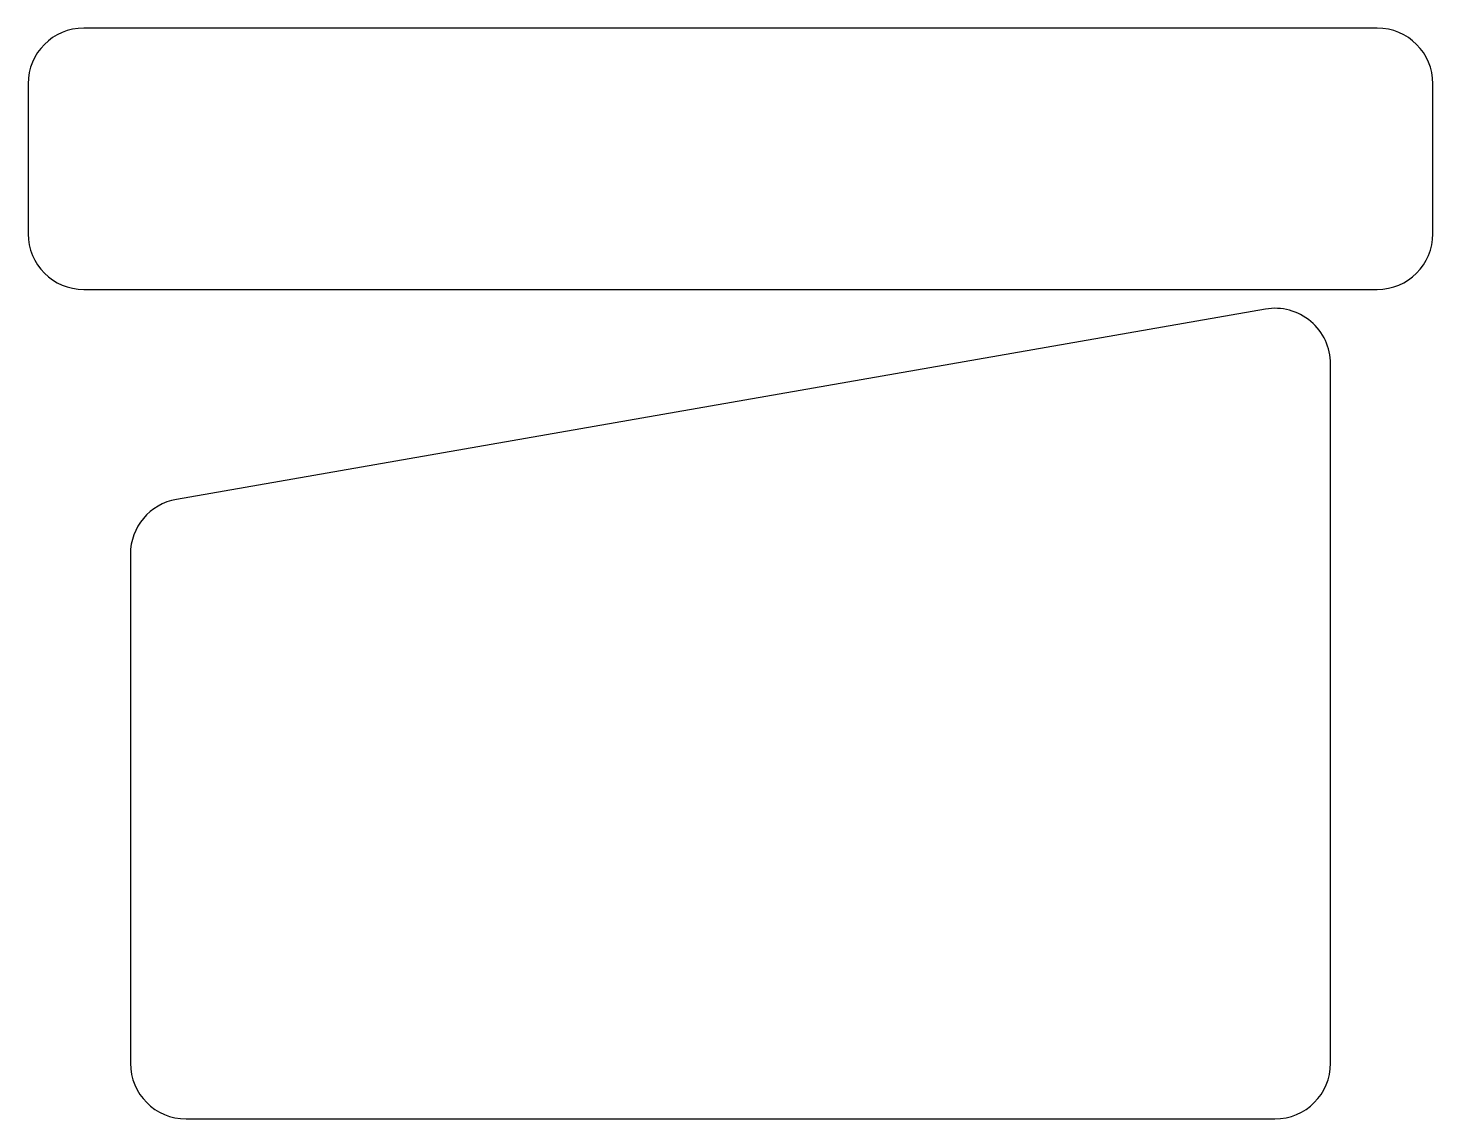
# Model space of a CAD drawing. Header units: millimetres. Extents: x 69 to 541, y 13 to 379.
import ezdxf

# ---------------------------------------------------------------- set-up
doc = ezdxf.new("R2010")
doc.units = ezdxf.units.MM

msp = doc.modelspace()

# ---------------------------------------------------------------- linework, layer by layer
for p, q in [((522.23, 379.25), (87.37, 379.25)), ((68.67, 360.55), (68.67, 310.15)), ((540.93, 310.15), (540.93, 360.55)), ((87.37, 291.45), (522.23, 291.45)), ((484.62, 284.82), (118.54, 220.9)), ((506.54, 31.42), (506.54, 266.4)), ((103.06, 202.48), (103.06, 31.42)), ((121.76, 12.72), (487.84, 12.72))]:
    msp.add_line(p, q)
for centre, start, end in [((87.37, 360.55), 90, 180), ((522.23, 360.55), 0, 90), ((87.37, 310.15), 180, 270), ((522.23, 310.15), -90, 0), ((487.84, 266.4), 0, 99.9046), ((121.76, 202.48), 99.9046, 180), ((121.76, 31.42), 180, 270), ((487.84, 31.42), -90, 0)]:
    msp.add_arc(centre, 18.7, start, end)

doc.saveas('drawing.dxf')
